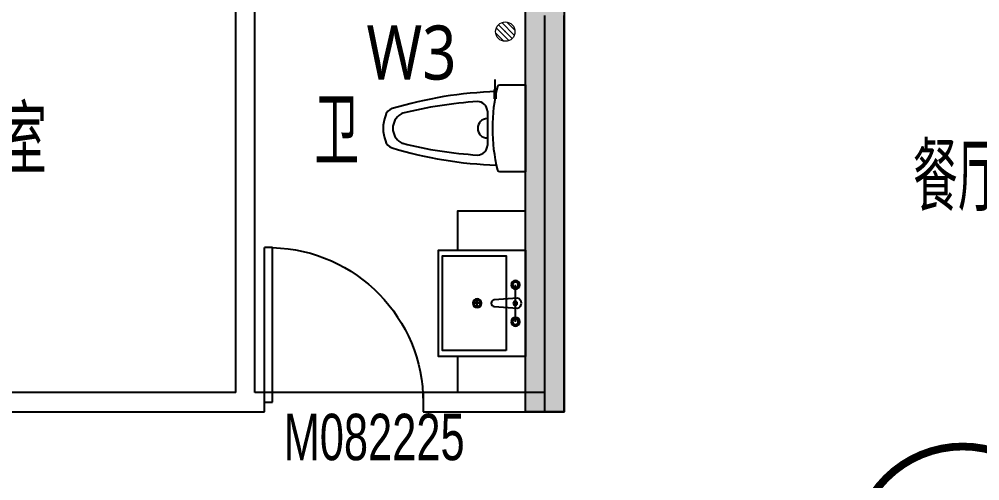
# Model space of a CAD drawing. Header units: millimetres. Extents: x -235126 to 312941, y -228449 to 114042.
# Drawn here: x -108016 to -103046, y -148543 to -146156 of the extents above; entities that cross this region are included whole.
import ezdxf
from ezdxf.enums import TextEntityAlignment as Align
from ezdxf.lldxf.tags import DXFTag

# ---------------------------------------------------------------- set-up
doc = ezdxf.new("R2010")
doc.units = ezdxf.units.MM
doc.header["$LTSCALE"] = 800
doc.linetypes.add('DASHED2', pattern=[9.525, 6.35, -3.175])
for name, color, linetype in [('_WALL', 6, 'Continuous'), ('FF-DOOR-门扇', 2, 'Continuous'), ('FF-UTIL-洁具', 1, 'Continuous'), ('f景森a-房名', 61, 'Continuous'), ('f景森a-符号', 125, 'Continuous'), ('m景森a-门窗', 2, 'Continuous'), ('m景森a-门窗编号', 51, 'Continuous'), ('t景森a-砼', 6, 'Continuous'), ('WALL', 4, 'Continuous'), ('水管', 1, 'Continuous')]:
    doc.layers.add(name, color=color, linetype=linetype)
doc.layers.add('A-FLOR-PIPE', color=140, linetype='Continuous', lineweight=9)
doc.styles.add('景森-黑体', font='')
doc.styles.add('景森尺寸字体', font='景森细字型.SHX', dxfattribs={"width": 0.7, "bigfont": '景森汉字.shx'})
doc.styles.add('景森细字体', font='景森细字型.SHX', dxfattribs={"width": 0.85, "bigfont": '景森汉字.shx'})
doc.styles.get('景森-黑体').set_extended_font_data('Microsoft YaHei')
tags = doc.linetypes.add('HIDDEN2', pattern=[0.1875, 0.125, -0.0625]).pattern_tags.tags
tags[6:7] = [DXFTag(74, 4), DXFTag(75, 0), DXFTag(340, '0'), DXFTag(46, 1.0), DXFTag(50, 0.0), DXFTag(44, 0.0), DXFTag(45, 0.0)]
tags[4:5] = [DXFTag(74, 4), DXFTag(75, 0), DXFTag(340, '0'), DXFTag(46, 1.0), DXFTag(50, 0.0), DXFTag(44, 0.0), DXFTag(45, 0.0)]

# ---------------------------------------------------------------- blocks, each defined once
blk = doc.blocks.new('景森门窗编号01')
at = {"layer": 'm景森a-门窗编号', "style": '景森尺寸字体', "width": 0.7}
blk.add_attdef('门窗编号', text='', height=2.4, dxfattribs=at).set_placement((0, 0), align=Align.MIDDLE)
blk = doc.blocks.new('A$C424F4CC1')
at = {"layer": 'FF-UTIL-洁具', "color": 8}
blk.add_line((197.8, 165.4), (197.8, 341.6), dxfattribs=at)
at = {"layer": 'FF-UTIL-洁具'}
blk.add_lwpolyline([(143.8, 470.5, -0.12061), (143.8, 36.5, -0.357023), (134, 28.5), (0, 28.5), (0, 478.5), (134, 478.5, -0.357023)], format="xyb", close=True, dxfattribs=at)
blk.add_lwpolyline([(149.8, 63.5, 0.06605), (690.9, 151.7, 0.269328), (725.1, 188.4, 0.182773), (725.1, 318.5, 0.269328), (690.9, 355.2, 0.06605), (149.8, 443.5, 0.062712)], format="xyb", dxfattribs=at)
for points, const_width in [([(157.6, 51.3), (157.6, 101.2)], 20), ([(157.6, 55.7), (157.6, 0)], 10)]:
    blk.add_lwpolyline(points, dxfattribs=dict(at, const_width=const_width))
at = {"layer": 'FF-UTIL-洁具', "color": 8}
for centre, radius, start, end in [((247.8, 341.6), 50, 89.3909, 180), ((117.4, -1718.2), 2113.8, 75.8073, 86.4495), ((197.8, 253.5), 50, 270, 90), ((630.1, 301.6), 30, 57.791, 79.2312), ((599.8, 253.5), 86.9, 302.209, 57.791), ((247.8, 165.4), 50, 180, 270.6091), ((117.4, 2225.1), 2113.8, 273.5505, 284.1927), ((630.1, 205.3), 30, 280.7688, 302.209)]:
    blk.add_arc(centre, radius, start, end, dxfattribs=at)
blk = doc.blocks.new('$lvtry$00000171')
at = {"layer": 'A-FLOR-PIPE', "linetype": 'Continuous'}
for p, q in [((-74.2, 10.6), (-10.6, 74.2)), ((-69.8, -27.4), (27.4, 69.8)), ((-53, -53), (53, 53)), ((-27.4, -69.8), (69.8, 27.4)), ((10.6, -74.2), (74.2, -10.6))]:
    blk.add_line(p, q, dxfattribs=at)
blk.add_circle((0, 0), 75, dxfattribs=at)
blk.add_point((0, 0), dxfattribs=at)
blk = doc.blocks.new('A$C3DC908CA')
at = {"color": 253, "linetype": 'DASHED2'}
blk.add_line((15, 83.2), (142.3, 83.2), dxfattribs=at)
blk.add_lwpolyline([(78.7, 103.8, -0.333626), (96, 90.2), (90.1, 10.3, -0.368164), (78.7, 0, -0.368164), (67.2, 10.3), (61.3, 90.2, -0.333626)], format="xyb", close=True)
for centre in [(15, 83.2), (142.3, 83.2)]:
    blk.add_circle(centre, 15)
at = {"color": 253}
for centre, radius in [((15, 83.2), 13), ((3.6, 83.3), 1.45), ((4.2, 79.8), 1.45), ((4.2, 86.8), 1.45), ((5.8, 76.6), 1.45), ((5.9, 90), 1.45), ((15, 83.2), 9.71), ((8.3, 74.1), 1.45), ((8.4, 92.5), 1.45), ((11.4, 72.4), 1.45), ((11.6, 94.1), 1.45), ((15, 71.8), 1.45), ((15.1, 94.7), 1.45), ((18.5, 72.4), 1.45), ((18.6, 94.1), 1.45), ((21.7, 74), 1.45), ((21.8, 92.4), 1.45), ((24.2, 76.5), 1.45), ((24.3, 89.9), 1.45), ((25.9, 79.6), 1.45), ((25.9, 86.7), 1.45), ((26.5, 83.2), 1.45), ((78.6, 82.5), 6.71), ((142.3, 83.2), 13), ((130.9, 83.2), 1.45), ((131.4, 86.7), 1.45), ((131.5, 79.6), 1.45), ((133, 89.9), 1.45), ((133.1, 76.5), 1.45), ((142.3, 83.2), 9.71), ((135.5, 92.4), 1.45), ((135.6, 74), 1.45), ((138.7, 94.1), 1.45), ((138.8, 72.4), 1.45), ((142.2, 94.7), 1.45), ((142.4, 71.8), 1.45), ((145.7, 94.1), 1.45), ((145.9, 72.4), 1.45), ((148.9, 92.5), 1.45), ((149.1, 74.1), 1.45), ((151.5, 90), 1.45), ((151.6, 76.6), 1.45), ((153.1, 86.8), 1.45), ((153.2, 79.8), 1.45), ((153.7, 83.3), 1.45)]:
    blk.add_circle(centre, radius, dxfattribs=at)
blk = doc.blocks.new('e6547754')
at = {"color": 253, "linetype": 'DASHED2'}
blk.add_line((442.5, 95.4), (442.5, -95.4), dxfattribs=at)
blk.add_lwpolyline([(473.4, 0, -0.333626), (452.9, -26.1), (333.1, -17.2, -0.368164), (317.6, 0, -0.368164), (333.1, 17.2), (452.9, 26.1, -0.333626)], format="xyb", close=True)
for centre in [(442.5, 95.4), (442.5, -95.4)]:
    blk.add_circle(centre, 22.6)
at = {"color": 253}
for centre, radius in [((442.5, 95.4), 19.6), ((426.2, 100.8), 2.17), ((428.7, 105.6), 2.17), ((442.5, 95.4), 14.6), ((432.5, 109.3), 2.17), ((437.3, 111.7), 2.17), ((442.6, 112.5), 2.17), ((447.9, 111.7), 2.17), ((452.6, 109.2), 2.17), ((456.4, 105.4), 2.17), ((458.8, 100.6), 2.17), ((425.4, 95.6), 2.17), ((426.2, 90.3), 2.17), ((428.6, 85.5), 2.17), ((432.3, 81.7), 2.17), ((437.1, 79.2), 2.17), ((442.4, 78.3), 2.17), ((447.6, 79.1), 2.17), ((452.4, 81.5), 2.17), ((456.2, 85.3), 2.17), ((458.7, 90), 2.17), ((459.6, 95.3), 2.17), ((441.4, 0.1), 10.1), ((442.5, -95.4), 19.6), ((425.4, -95.6), 2.17), ((426.2, -90.3), 2.17), ((426.2, -100.8), 2.17), ((428.6, -85.5), 2.17), ((442.5, -95.4), 14.6), ((432.3, -81.7), 2.17), ((437.1, -79.2), 2.17), ((442.4, -78.3), 2.17), ((447.6, -79.1), 2.17), ((452.4, -81.5), 2.17), ((456.2, -85.3), 2.17), ((458.7, -90), 2.17), ((458.8, -100.6), 2.17), ((459.6, -95.3), 2.17), ((428.7, -105.6), 2.17), ((432.5, -109.3), 2.17), ((437.3, -111.7), 2.17), ((442.6, -112.5), 2.17), ((447.9, -111.7), 2.17), ((452.6, -109.2), 2.17), ((456.4, -105.4), 2.17)]:
    blk.add_circle(centre, radius, dxfattribs=at)
at = {"layer": 'FF-UTIL-洁具', "color": 8}
for p, q in [((240.6, 0), (219.6, 0)), ((246.8, 0), (241.9, 0)), ((244.6, 25), (244.6, 3.2)), ((244.6, 1.9), (244.6, -2.2)), ((269.6, 0), (248.3, 0)), ((244.6, -3.7), (244.6, -25))]:
    blk.add_line(p, q, dxfattribs=at)
at = {"layer": 'FF-UTIL-洁具'}
blk.add_lwpolyline([(495, 275), (45, 275), (45, -275), (495, -275)], close=True, dxfattribs=at)
at = {"layer": 'FF-UTIL-洁具', "color": 8}
blk.add_lwpolyline([(395, 245), (65, 245), (65, -245), (395, -245)], close=True, dxfattribs=at)
for radius in [22.5, 16.2]:
    blk.add_circle((244.6, 0), radius, dxfattribs=at)
at = {"layer": 'FF-UTIL-洁具', "color": 8, "xscale": 1.5, "yscale": 1.5, "zscale": 1.5, "rotation": 270}
blk.add_blockref('A$C3DC908CA', (317.6, 118), dxfattribs=at)
blk = doc.blocks.new('$DorLib2D$00000001')
at = {"layer": 'FF-DOOR-门扇'}
for p, q in [((0.45, 0.975), (0.5, 0.975)), ((0.45, 0), (0.45, 0.975)), ((0.5, 0), (0.5, 0.975)), ((0.5, 0), (0.45, 0))]:
    blk.add_line(p, q, dxfattribs=at)
at = {"layer": 'FF-DOOR-门扇', "color": 8, "linetype": 'HIDDEN2'}
blk.add_arc((0.475, 0), 0.975, 91.46928, 180, dxfattribs=at)
blk = doc.blocks.new('1T4标准层墙柱布置图')
at = {"layer": 't景森a-砼'}
h = blk.add_hatch(color=8, dxfattribs=at)
h.dxf.hatch_style = 1
h.paths.add_polyline_path([(-126240.1, -13402.6), (-126440.1, -13402.6), (-126440.1, -15602.6), (-125740.1, -15602.6), (-125740.1, -15402.6), (-126240.1, -15402.6)])
h.paths.add_polyline_path([(-130240.1, -12502.6), (-130440.1, -12502.6), (-130440.1, -15602.6), (-129840.1, -15602.6), (-129840.1, -15402.6), (-130240.1, -15402.6)])
h.paths.add_polyline_path([(-147679.8, 2427.2), (-147467.7, 2215.1), (-149589, 93.8), (-149730.4, 235.2), (-148174.8, 1790.8), (-148245.5, 1861.5)])
h.paths.add_polyline_path([(-140608.8, -8886.5), (-138628.9, -6906.6), (-139053.1, -6482.3), (-138911.7, -6340.9), (-138346, -6906.6), (-139142, -7702.6), (-134260.1, -7702.6), (-134260.1, -7902.6), (-139342, -7902.6), (-140467.4, -9027.9)])
h.paths.add_polyline_path([(-141640.1, -10117.9), (-142022.9, -9735), (-142164.4, -9876.4), (-141881.5, -10159.3), (-142871.5, -11149.3), (-142730.1, -11290.7), (-141940.1, -10500.7), (-141640.1, -10500.7)])
h.paths.add_polyline_path([(-135040.1, -26302.6), (-135040.1, -24102.6), (-135240.1, -24102.6), (-135240.1, -25602.6), (-135340.1, -25602.6), (-135340.1, -26302.6)])
h.paths.add_polyline_path([(-148440.1, -26302.6), (-148440.1, -24102.6), (-148240.1, -24102.6), (-148240.1, -25602.6), (-148140.1, -25602.6), (-148140.1, -26302.6)])
h.paths.add_polyline_path([(-141840.1, -14902.6), (-141640.1, -14902.6), (-141640.1, -15702.6), (-146140.1, -15702.6), (-146140.1, -15502.6), (-141840.1, -15502.6)])
h.paths.add_polyline_path([(-145063.5, -47.6), (-144639.2, -471.9), (-144851.4, -684), (-145134.2, -401.2), (-147114.1, -2381.1), (-147255.5, -2239.7)])
h.paths.add_polyline_path([(-138040.1, -17302.6), (-138040.1, -20452.6), (-137840.1, -20452.6), (-137840.1, -17502.6), (-137340.1, -17502.6), (-137340.1, -17302.6)])
h.paths.add_polyline_path([(-133790.1, -17502.6), (-136540.1, -17502.6), (-136540.1, -17302.6), (-133790.1, -17302.6)])
h.paths.add_polyline_path([(-131640.1, -26302.6), (-131640.1, -23052.6), (-131440.1, -23052.6), (-131440.1, -25502.6), (-131340.1, -25502.6), (-131340.1, -26302.6)])
h.paths.add_polyline_path([(-153760.9, -4078.2), (-153973, -3866), (-153407.4, -3300.3), (-153336.6, -3371), (-150508.2, -542.6), (-150366.8, -684)])
h.paths.add_polyline_path([(-149765.8, -8073.3), (-148846.5, -8992.6), (-148705.1, -8851.1), (-149094, -8462.2), (-147750.5, -7118.7), (-147891.9, -6977.3), (-149235.4, -8320.8), (-149624.3, -7931.9)])
h.paths.add_polyline_path([(-133990.1, -19152.6), (-133990.1, -20452.6), (-133790.1, -20452.6), (-133790.1, -19352.6), (-133190.1, -19352.6), (-133190.1, -19152.6)])
h.paths.add_polyline_path([(-142447.2, -2805.4), (-141740.1, -3512.5), (-141881.5, -3653.9), (-142164.4, -3371.1), (-144144.3, -5351), (-144285.7, -5209.5), (-142305.8, -3229.6), (-142588.6, -2946.8)])
h.paths.add_polyline_path([(-149164.7, -4148.9), (-151498.2, -6482.3), (-151038.5, -6941.9), (-150826.4, -6729.8), (-151144.6, -6411.6), (-149023.3, -4290.3)])
h.paths.add_polyline_path([(-132740.1, -7302.6), (-131990.1, -7302.6), (-131990.1, -7502.6), (-132540.1, -7502.6), (-132540.1, -10602.6), (-132740.1, -10602.6)])
h.paths.add_polyline_path([(-132340.1, -13302.6), (-132740.1, -13302.6), (-132740.1, -12502.6), (-132340.1, -12502.6)])
h.paths.add_polyline_path([(-142240.1, -25202.6), (-141240.1, -25202.6), (-141240.1, -25002.6), (-141640.1, -25002.6), (-141640.1, -23052.6), (-141840.1, -23052.6), (-141840.1, -25002.6), (-142240.1, -25002.6)])
h.paths.add_polyline_path([(-137840.1, -25202.6), (-137840.1, -23052.6), (-138040.1, -23052.6), (-138040.1, -25002.6), (-138540.1, -25002.6), (-138540.1, -25202.6)])
h.paths.add_polyline_path([(-145640.1, -25202.6), (-145640.1, -23052.6), (-145440.1, -23052.6), (-145440.1, -25002.6), (-144940.1, -25002.6), (-144940.1, -25202.6)])
h.paths.add_polyline_path([(-151840.1, -26302.6), (-151840.1, -23052.6), (-152040.1, -23052.6), (-152040.1, -25502.6), (-152140.1, -25502.6), (-152140.1, -26302.6)])
h.paths.add_polyline_path([(-146265.6, -11573.5), (-143225, -8532.9), (-143366.4, -8391.5), (-146265.6, -11290.7), (-146795.9, -10760.3), (-146937.3, -10901.7)])
h.paths.add_polyline_path([(-127240.1, -7302.6), (-127240.1, -10602.6), (-127440.1, -10602.6), (-127440.1, -7502.6), (-127940.1, -7502.6), (-127940.1, -7302.6)])
h.paths.add_polyline_path([(-149440.1, -21552.6), (-152040.1, -21552.6), (-152040.1, -22102.6), (-151840.1, -22102.6), (-151840.1, -21752.6), (-149440.1, -21752.6)])
h.paths.add_polyline_path([(-134260.1, -10602.6), (-138820.1, -10602.6), (-138820.1, -10402.6), (-134260.1, -10402.6)])
h.paths.add_polyline_path([(-149690.1, -17502.6), (-146940.1, -17502.6), (-146940.1, -17302.6), (-149690.1, -17302.6)])
h.paths.add_polyline_path([(-149490.1, -19152.6), (-149490.1, -20452.6), (-149690.1, -20452.6), (-149690.1, -19352.6), (-150290.1, -19352.6), (-150290.1, -19152.6)])
h.paths.add_polyline_path([(-131440.1, -22102.6), (-131440.1, -21552.6), (-134040.1, -21552.6), (-134040.1, -21752.6), (-131640.1, -21752.6), (-131640.1, -22102.6)])
h.paths.add_polyline_path([(-123940.1, -15402.6), (-123940.1, -15602.6), (-123440.1, -15602.6), (-123440.1, -13902.6), (-123640.1, -13902.6), (-123640.1, -15402.6)])
h.paths.add_polyline_path([(-145440.1, -17302.6), (-145440.1, -20452.6), (-145640.1, -20452.6), (-145640.1, -17502.6), (-146140.1, -17502.6), (-146140.1, -17302.6)])
h.paths.add_polyline_path([(-139440.1, -15702.6), (-134640.1, -15702.6), (-134640.1, -13102.6), (-135340.1, -13102.6), (-135340.1, -13302.6), (-134840.1, -13302.6), (-134840.1, -15502.6), (-139240.1, -15502.6), (-139240.1, -13302.6), (-138740.1, -13302.6), (-138740.1, -13102.6), (-139440.1, -13102.6)])
h.paths.add_polyline_path([(-119840.1, -8402.6), (-120440.1, -8402.6), (-120440.1, -8602.6), (-120040.1, -8602.6), (-120040.1, -10602.6), (-119840.1, -10602.6)])
h.paths.add_polyline_path([(-122140.1, -7302.6), (-122440.1, -7302.6), (-122440.1, -10602.6), (-122240.1, -10602.6), (-122240.1, -8102.6), (-122140.1, -8102.6)])
h.paths.add_polyline_path([(-119840.1, -11702.6), (-120040.1, -11702.6), (-120040.1, -15002.6), (-119840.1, -15002.6)])
at = {"layer": '_WALL', "linetype": 'ByBlock'}
blk.add_lwpolyline([(-145440.1, -17302.6), (-145440.1, -20452.6), (-145640.1, -20452.6), (-145640.1, -17502.6), (-146140.1, -17502.6), (-146140.1, -17302.6), (-145440.1, -17302.6)], dxfattribs=at)

msp = doc.modelspace()

# ---------------------------------------------------------------- linework, layer by layer
at = {"layer": 'FF-UTIL-洁具', "linetype": 'ByBlock'}
for points in [[(-105746.4, -147350.1), (-105746.4, -147146.6), (-105396.5, -147146.6)], [(-105746.4, -148086.6), (-105746.4, -147900.1)]]:
    msp.add_lwpolyline(points, dxfattribs=at)
at = {"layer": 'f景森a-符号', "const_width": 40}
msp.add_lwpolyline([(-102575, -148925.9, 1), (-103695, -148925.9, 1)], format="xyb", close=True, dxfattribs=at)
at = {"layer": 'm景森a-门窗'}
msp.add_line((-105926.5, -148086.6), (-106746.5, -148086.6), dxfattribs=at)
at = {"layer": 'WALL'}
for p, q in [((-106896.5, -148086.6), (-106896.5, -145236.6)), ((-106796.5, -148086.6), (-106796.5, -145236.6)), ((-105296.5, -148186.6), (-105296.5, -146136.6)), ((-105196.5, -148186.6), (-105196.5, -146136.6)), ((-106896.5, -148086.6), (-108226.5, -148086.6)), ((-106746.5, -148086.6), (-106796.5, -148086.6)), ((-106746.5, -148186.6), (-106746.5, -148086.6)), ((-105296.5, -148086.6), (-105926.5, -148086.6)), ((-105926.5, -148086.6), (-105926.5, -148186.6)), ((-105296.5, -148186.6), (-105296.5, -148086.6)), ((-108226.5, -148186.6), (-106896.5, -148186.6)), ((-106896.5, -148186.6), (-106746.5, -148186.6)), ((-105926.5, -148186.6), (-105296.5, -148186.6)), ((-105296.5, -148186.6), (-105196.5, -148186.6))]:
    msp.add_line(p, q, dxfattribs=at)

# ---------------------------------------------------------------- block references
at = {"layer": '_WALL'}
msp.add_blockref('1T4标准层墙柱布置图', (40243.6, -127734), dxfattribs=at)
at = {"layer": 'FF-UTIL-洁具', "extrusion": (0, 0, -1), "xscale": -1, "zscale": -1, "rotation": 180}
msp.add_blockref('A$C424F4CC1', (105396.5, -146466.7), dxfattribs=at)
msp.add_blockref('A$C424F4CC1', (105396.5, -146466.7), dxfattribs=at)
at = {"layer": 'FF-UTIL-洁具', "linetype": 'ByBlock', "xscale": -1, "rotation": 180}
msp.add_blockref('e6547754', (-105891.5, -147625.1), dxfattribs=at)
at = {"layer": 'm景森a-门窗', "xscale": 820, "yscale": -820, "zscale": 100, "rotation": 179.9999999999979}
msp.add_blockref('$DorLib2D$00000001', (-106336.5, -148136.6), dxfattribs=at)
at = {"layer": 'm景森a-门窗编号', "ltscale": 2}
ref = msp.add_blockref('景森门窗编号01', (-106180.1, -148316.6), dxfattribs=dict(at, xscale=-100, yscale=100, zscale=100))
ref.add_attrib('门窗编号', 'M082225', dxfattribs={"height": 240, "style": '景森尺寸字体', "width": 0.7}).set_placement((-106180.1, -148316.6), align=Align.MIDDLE)
at = {"layer": '水管', "extrusion": (0, 0, -1), "xscale": -0.6666999999433756, "yscale": 0.6666999999433756, "zscale": -0.6666999999433756, "rotation": 90}
msp.add_blockref('$lvtry$00000171', (105501.3, -146220.2), dxfattribs=at)

# ---------------------------------------------------------------- texts
at = {"layer": 'f景森a-房名'}
for s, height, style, width, p in [('W3', 280, '景森-黑体', 0.85, (-106219.6, -146468.1)), ('卫', 350, '景森细字体', 0.7, (-106490, -146911.3)), ('卧室', 350, '景森细字体', 0.7, (-108339.1, -146956.9)), ('餐厅', 350, '景森细字体', 0.7, (-103392.7, -147149.2))]:
    msp.add_text(s, height=height, dxfattribs=dict(at, style=style, width=width)).set_placement(p)

doc.saveas('drawing.dxf')
